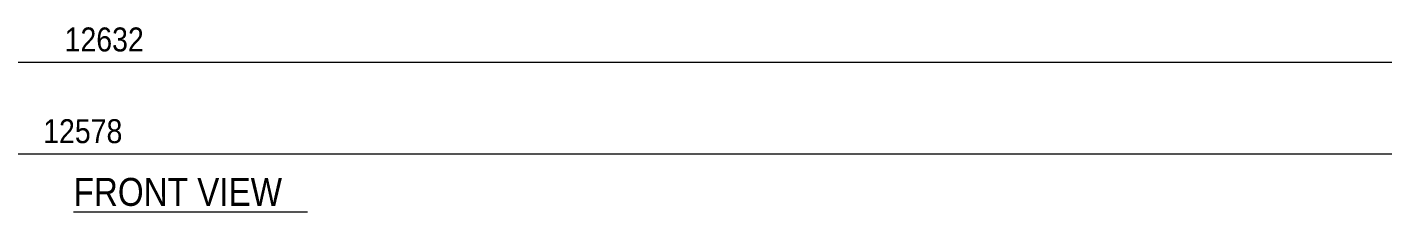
# Model space of a CAD drawing. Header units: millimetres. Extents: x 2 to 1174, y 1 to 825.
# Drawn here: x 559.1 to 728.8, y 246.8 to 269.9 of the extents above; entities that cross this region are included whole.
import ezdxf

# ---------------------------------------------------------------- set-up
doc = ezdxf.new("R2010")
doc.units = ezdxf.units.MM
doc.linetypes.add('XKITLINE00', pattern=[0])
doc.layers.add('Dimensions', color=7, linetype='Continuous', lineweight=0)
doc.layers.add('OtherObjectType', color=7, linetype='Continuous', lineweight=0)
doc.styles.add('ARIAL', font='ARIAL.TTF')

# ---------------------------------------------------------------- blocks, each defined once
blk = doc.blocks.new('*A193')
at = {"layer": 'OtherObjectType', "color": 7, "linetype": 'XKITLINE00', "lineweight": 0}
blk.add_line((564.95, 246.76), (594.24, 246.76), dxfattribs=at)
at = {"layer": 'OtherObjectType', "color": 7, "style": 'ARIAL', "width": 0.85}
blk.add_text('FRONT VIEW', height=3.5, dxfattribs=at).set_placement((564.95, 247.51))
blk = doc.blocks.new('*A200')
at = {"layer": 'Dimensions', "color": 7, "linetype": 'XKITLINE00', "lineweight": 0}
blk.add_line((129.18, 265.49), (1009.6, 265.49), dxfattribs=at)
at = {"layer": 'Dimensions', "color": 3, "style": 'ARIAL', "width": 0.85}
blk.add_text('12632', height=3, dxfattribs=at).set_placement((563.83, 266.84))
blk = doc.blocks.new('*A206')
at = {"layer": 'Dimensions', "color": 7, "linetype": 'XKITLINE00', "lineweight": 0}
blk.add_line((129.18, 254.01), (1004.25, 254.01), dxfattribs=at)
at = {"layer": 'Dimensions', "color": 3, "style": 'ARIAL', "width": 0.85}
blk.add_text('12578', height=3, dxfattribs=at).set_placement((561.15, 255.36))

msp = doc.modelspace()

# ---------------------------------------------------------------- block references
at = {"lineweight": 0}
for name in ['*A200', '*A206', '*A193']:
    msp.add_blockref(name, (0, 0), dxfattribs=at)

doc.saveas('drawing.dxf')
